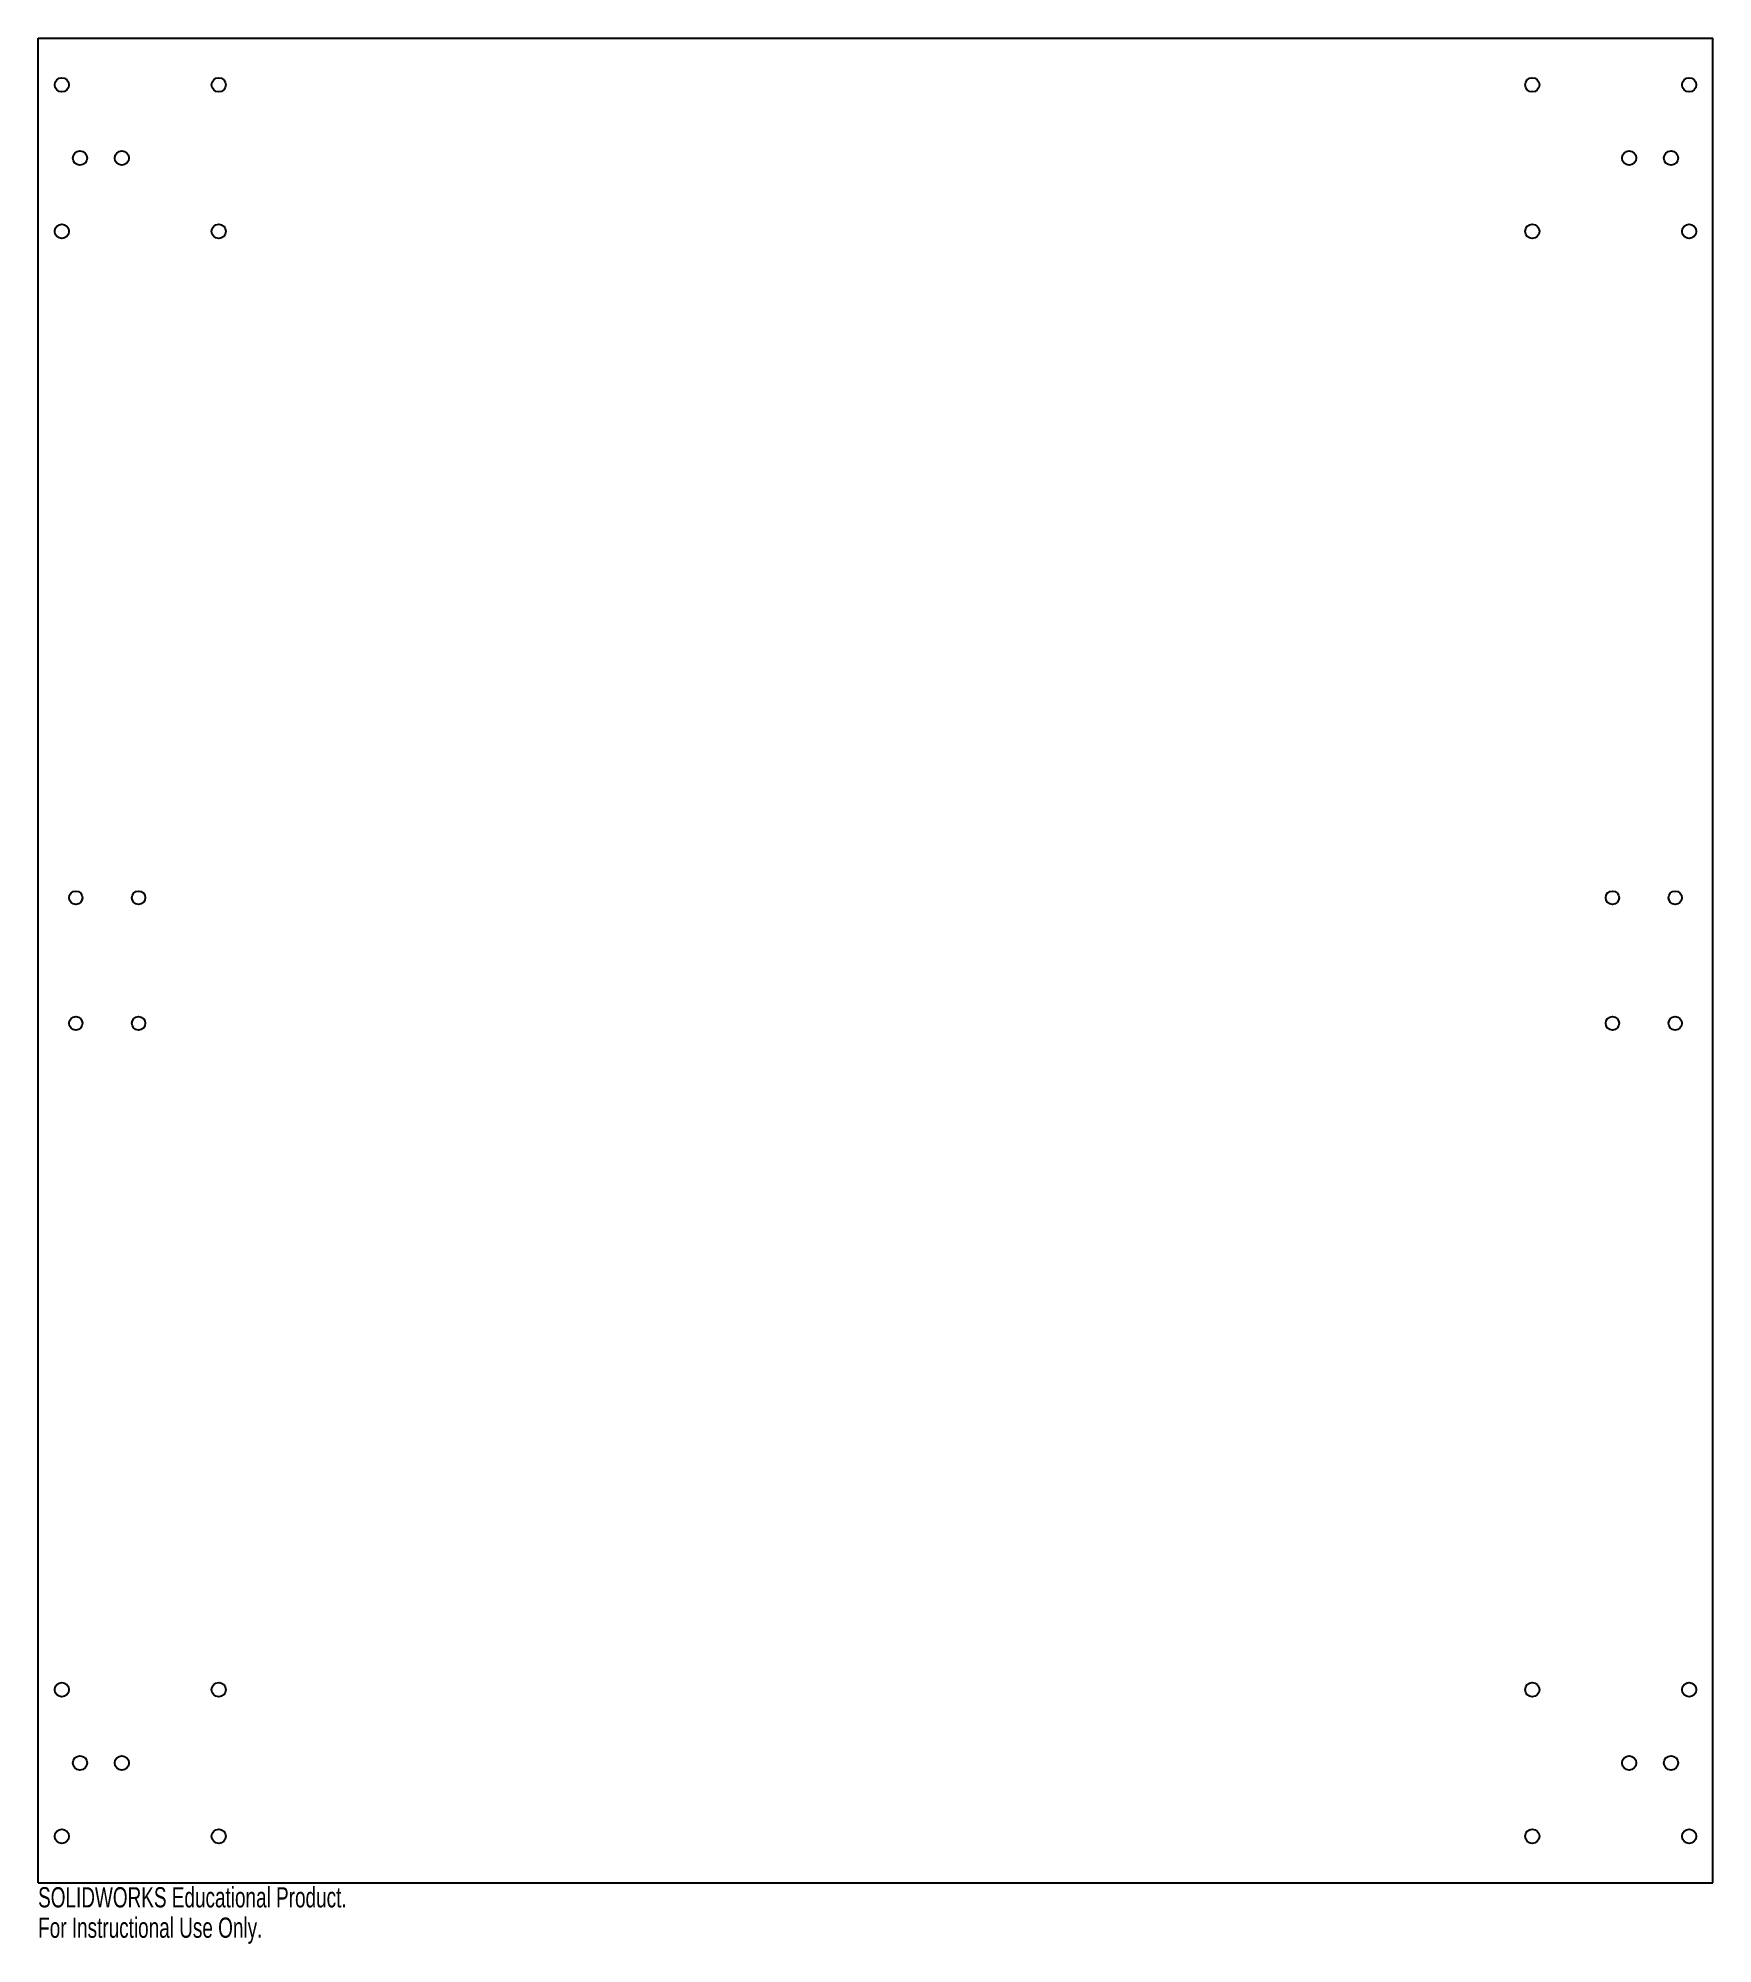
# Model space of a CAD drawing. Header units: millimetres. Extents: x -200 to 200, y -235 to 220.
import ezdxf

# ---------------------------------------------------------------- set-up
doc = ezdxf.new("R2010")
doc.units = ezdxf.units.MM
doc.styles.add('SLDTEXTSTYLE0', font='TXT', dxfattribs={"width": 0.7})

msp = doc.modelspace()

# ---------------------------------------------------------------- linework, layer by layer
at = {"color": 7, "linetype": 'Continuous', "lineweight": 25}
for p, q in [((-200, 220.3), (200, 220.3)), ((-200, -220.3), (-200, 220.3)), ((200, -220.3), (200, 220.3)), ((-200, -220.3), (200, -220.3))]:
    msp.add_line(p, q, dxfattribs=at)
for centre, radius in [((-194.34, 209.15), 1.7), ((-156.86, 209.15), 1.7), ((156.86, 209.15), 1.7), ((194.34, 209.15), 1.7), ((-190, 191.65), 1.7), ((-180, 191.65), 1.7), ((180, 191.65), 1.7), ((190, 191.65), 1.7), ((-194.34, 174.15), 1.7), ((-156.86, 174.15), 1.7), ((156.86, 174.15), 1.7), ((194.34, 174.15), 1.7), ((-191, 15), 1.6), ((-176, 15), 1.6), ((176, 15), 1.6), ((191, 15), 1.6), ((-191, -15), 1.6), ((-176, -15), 1.6), ((176, -15), 1.6), ((191, -15), 1.6), ((-194.34, -174.15), 1.7), ((-156.86, -174.15), 1.7), ((156.86, -174.15), 1.7), ((194.34, -174.15), 1.7), ((-190, -191.65), 1.7), ((-180, -191.65), 1.7), ((180, -191.65), 1.7), ((190, -191.65), 1.7), ((-194.34, -209.15), 1.7), ((-156.86, -209.15), 1.7), ((156.86, -209.15), 1.7), ((194.34, -209.15), 1.7)]:
    msp.add_circle(centre, radius, dxfattribs=at)

# ---------------------------------------------------------------- texts
at = {"color": 7, "linetype": 'Continuous', "char_height": 4.8336, "attachment_point": 1, "style": 'SLDTEXTSTYLE0'}
for s, insert in [('SOLIDWORKS Educational Product.', (-200, -221.32)), ('For Instructional Use Only.', (-200, -228.57))]:
    msp.add_mtext(s, dxfattribs=dict(at, insert=insert))

doc.saveas('drawing.dxf')
